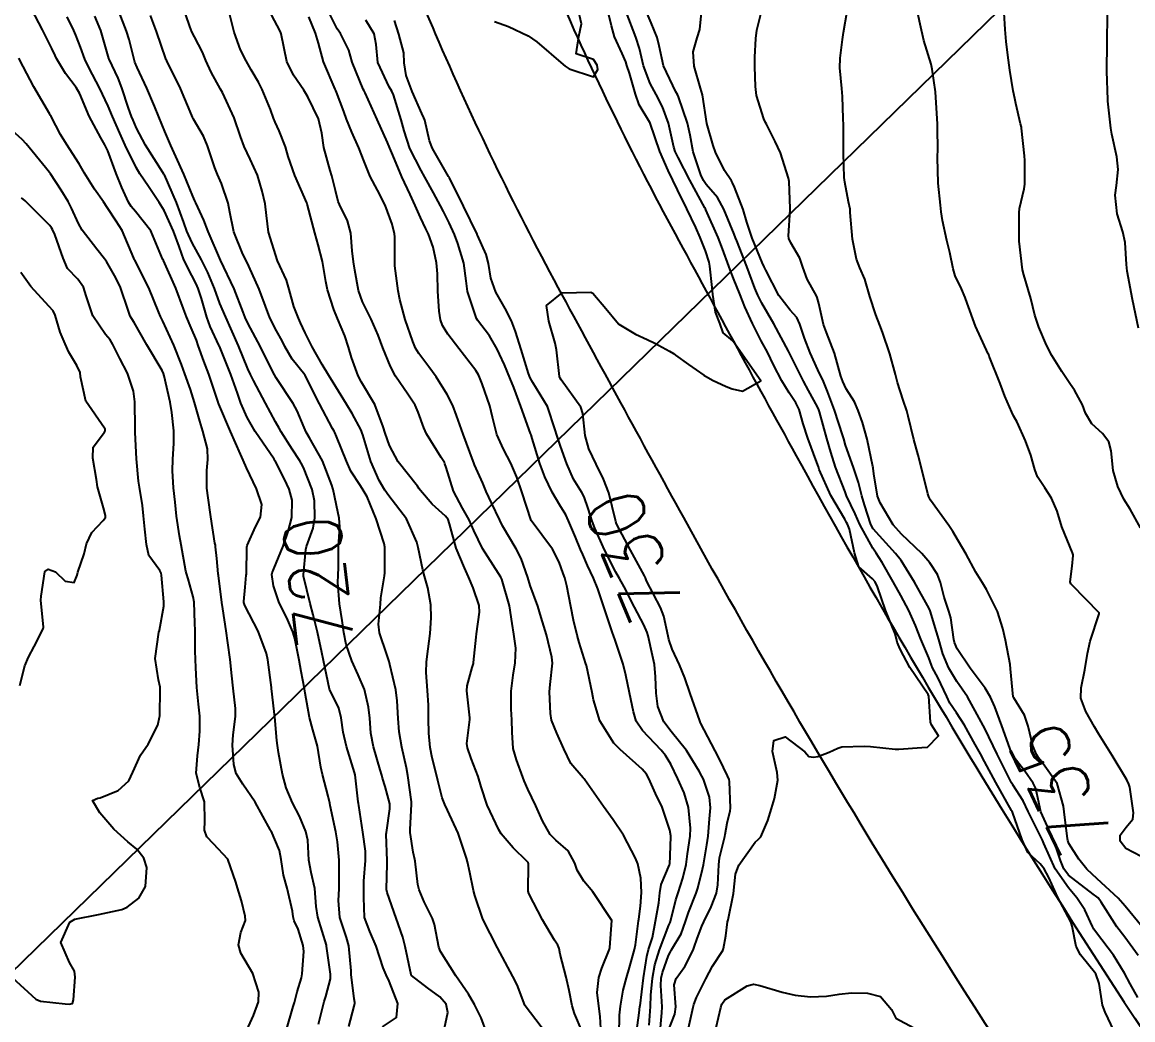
# Model space of a CAD drawing. Header units: metres. Extents: x 298520 to 308411, y 7433745 to 7450750.
# Drawn here: x 301893 to 301970.9, y 7442047 to 7442117 of the extents above; entities that cross this region are included whole.
import ezdxf
from ezdxf.enums import TextEntityAlignment as Align

# ---------------------------------------------------------------- set-up
doc = ezdxf.new("R2010")
doc.units = ezdxf.units.M
doc.header["$LTSCALE"] = 10
doc.linetypes.add('CONTINUO', pattern=[0])
for name, color, linetype in [('Cotas', 45, 'Continuous'), ('Curvas de Nivel 1m', 11, 'Continuous'), ('Curvas de Nivel 5m', 15, 'Continuous'), ('TEXTO', 45, 'Continuous'), ('Vias Primárias', 230, 'Continuous')]:
    doc.layers.add(name, color=color, linetype=linetype)
doc.styles.add('Style-STANDARD', font='STANDARD.shx')

msp = doc.modelspace()

# ---------------------------------------------------------------- linework, layer by layer
at = {"layer": 'Curvas de Nivel 1m', "flags": 128}
for points, elevation in [([(301913.764, 7442046.699), (301914.149, 7442048.201), (301914.178, 7442048.297), (301914.277, 7442048.631), (301914.605, 7442049.881), (301914.609, 7442050.197), (301914.343, 7442052.179), (301914.338, 7442052.2), (301914.323, 7442052.249), (301913.722, 7442054.206), (301913.615, 7442054.947), (301913.505, 7442056.209), (301913.247, 7442057.348), (301913.087, 7442058.213), (301913.012, 7442059.609), (301912.889, 7442060.215), (301912.429, 7442061.287), (301911.947, 7442062.227), (301911.503, 7442063.284), (301911.245, 7442064.238), (301910.968, 7442065.76), (301910.897, 7442066.244), (301910.856, 7442066.604), (301910.697, 7442068.247), (301910.679, 7442068.412), (301910.529, 7442069.839), (301910.48, 7442070.251), (301910.473, 7442070.311), (301910.216, 7442072.253), (301910.112, 7442072.71), (301909.539, 7442074.26), (301908.601, 7442076.079), (301908.531, 7442076.271), (301908.522, 7442076.353), (301908.619, 7442077.352), (301908.707, 7442078.194), (301908.709, 7442078.269), (301908.751, 7442080.17), (301908.767, 7442080.269), (301909.35, 7442081.585), (301909.71, 7442082.26), (301909.804, 7442083.147), (301909.42, 7442084.263), (301908.717, 7442085.727), (301908.485, 7442086.272), (301908.31, 7442086.693), (301907.605, 7442088.281), (301906.772, 7442090.203), (301906.748, 7442090.266), (301906.738, 7442090.291), (301906.726, 7442090.338), (301906.076, 7442092.301), (301905.722, 7442093.216), (301905.338, 7442094.312), (301905.202, 7442094.689), (301904.835, 7442095.552), (301904.5, 7442096.323), (301904.292, 7442096.884), (301903.762, 7442098.331), (301902.892, 7442100.264), (301902.857, 7442100.34), (301902.837, 7442100.397), (301902.015, 7442102.349), (301900.936, 7442103.718), (301900.63, 7442104.054), (301900.438, 7442104.368), (301899.98, 7442105.401), (301899.58, 7442106.381), (301898.986, 7442107.959), (301898.794, 7442108.392), (301898.509, 7442108.883), (301897.675, 7442110.403), (301897.036, 7442111.955), (301896.782, 7442112.414), (301896.027, 7442113.4), (301895.398, 7442114.435), (301895.293, 7442114.665), (301895.07, 7442115.147), (301894.415, 7442116.447), (301893.636, 7442117.923)], 718), ([(301922.531, 7442046.097), (301922.841, 7442047.52), (301922.716, 7442048.096), (301922.278, 7442048.619), (301921.409, 7442049.238), (301920.293, 7442050.108), (301920.276, 7442050.13), (301920.267, 7442050.156), (301919.86, 7442052.135), (301919.676, 7442052.79), (301919.225, 7442054.141), (301918.593, 7442055.924), (301918.551, 7442056.148), (301918.585, 7442057.954), (301918.585, 7442058.148), (301918.524, 7442060.037), (301918.531, 7442060.149), (301918.783, 7442061.802), (301918.77, 7442062.147), (301918.455, 7442063.374), (301918.262, 7442063.954), (301918.201, 7442064.154), (301918.086, 7442064.538), (301917.619, 7442066.163), (301917.445, 7442067.108), (301917.361, 7442068.167), (301917.289, 7442068.937), (301916.993, 7442070.165), (301916.549, 7442071.21), (301916.115, 7442072.177), (301915.715, 7442073.324), (301915.543, 7442074.186), (301915.42, 7442075.016), (301915.238, 7442076.19), (301915.128, 7442077.69), (301915.148, 7442078.192), (301915.174, 7442078.728), (301915.162, 7442080.192), (301915.275, 7442081.59), (301915.231, 7442082.192), (301915.135, 7442082.641), (301914.809, 7442084.198), (301914.785, 7442084.28), (301914.706, 7442084.509), (301914.045, 7442086.207), (301913.142, 7442087.821), (301912.908, 7442088.218), (301912.756, 7442088.557), (301912.272, 7442089.731), (301911.999, 7442090.232), (301910.8, 7442092.037), (301910.673, 7442092.251), (301910.545, 7442092.513), (301909.673, 7442094.261), (301908.839, 7442095.837), (301908.629, 7442096.272), (301908.48, 7442096.642), (301907.853, 7442098.28), (301906.893, 7442100.29), (301906.03, 7442102.303), (301905.734, 7442103.111), (301905.17, 7442104.317), (301905.09, 7442104.463), (301904.948, 7442104.788), (301904.322, 7442106.326), (301903.755, 7442107.558), (301903.404, 7442108.336), (301903.003, 7442109.319), (301902.58, 7442110.344), (301902.262, 7442111.11), (301901.718, 7442112.353), (301901.057, 7442113.809), (301900.895, 7442114.196), (301900.839, 7442114.363), (301900.482, 7442115.774), (301900.304, 7442116.372), (301899.797, 7442117.685)], 721), ([(301929.756, 7442046.015), (301928.272, 7442047.988), (301928.251, 7442048.008), (301928.239, 7442048.031), (301927.699, 7442049.45), (301927.41, 7442050.043), (301926.323, 7442052.06), (301925.299, 7442054.07), (301924.726, 7442055.718), (301924.641, 7442056.077), (301924.385, 7442057.326), (301924.212, 7442058.082), (301924.141, 7442058.337), (301923.557, 7442060.089), (301922.828, 7442061.705), (301922.623, 7442062.098), (301922.448, 7442062.569), (301922.146, 7442063.791), (301922.073, 7442064.106), (301921.747, 7442065.382), (301921.602, 7442066.113), (301921.508, 7442067.104), (301921.49, 7442068.115), (301921.479, 7442069.072), (301921.408, 7442070.117), (301921.312, 7442071.358), (301921.347, 7442072.118), (301921.473, 7442073.018), (301921.6, 7442074.115), (301921.684, 7442075.204), (301921.66, 7442076.114), (301921.432, 7442077.307), (301921.204, 7442078.121), (301921.087, 7442078.573), (301920.752, 7442080.129), (301920.659, 7442080.515), (301919.95, 7442082.137), (301918.699, 7442083.771), (301918.42, 7442084.153), (301918.027, 7442084.839), (301917.442, 7442086.163), (301916.885, 7442088.035), (301916.843, 7442088.169), (301916.755, 7442088.379), (301916.125, 7442089.538), (301915.723, 7442090.186), (301914.796, 7442091.711), (301914.504, 7442092.203), (301914.033, 7442092.986), (301913.337, 7442094.215), (301912.833, 7442095.192), (301912.511, 7442095.896), (301912.362, 7442096.227), (301912.036, 7442097.052), (301911.724, 7442098.237), (301911.535, 7442098.896), (301910.893, 7442100.25), (301910.271, 7442102.257), (301910.114, 7442103.431), (301910.018, 7442104.254), (301909.823, 7442105.128), (301909.483, 7442106.262), (301908.979, 7442107.375), (301908.546, 7442108.274), (301908.296, 7442108.981), (301907.845, 7442110.282), (301907.039, 7442112.051), (301906.907, 7442112.292), (301906.237, 7442113.484), (301905.871, 7442114.308), (301905.634, 7442114.877), (301905.079, 7442115.955), (301904.892, 7442116.322), (301904.735, 7442116.677), (301904.176, 7442118.329)], 723), ([(301932.255, 7442046.173), (301931.723, 7442047.444), (301931.557, 7442047.991), (301931.353, 7442049.063), (301931.148, 7442049.997), (301930.717, 7442051.604), (301930.641, 7442052.005), (301930.559, 7442052.24), (301930.329, 7442052.588), (301929.483, 7442054.019), (301928.526, 7442055.873), (301928.488, 7442056.029), (301928.505, 7442057.916), (301928.478, 7442058.029), (301928.394, 7442058.133), (301927.415, 7442059.057), (301926.579, 7442060.058), (301926.417, 7442060.325), (301925.606, 7442062.068), (301925.182, 7442063.347), (301924.958, 7442064.075), (301924.475, 7442065.325), (301924.21, 7442066.083), (301924.18, 7442066.391), (301924.394, 7442068.081), (301924.396, 7442068.199), (301924.175, 7442070.084), (301924.198, 7442070.424), (301924.558, 7442071.726), (301924.636, 7442072.006), (301924.648, 7442072.079), (301924.819, 7442073.839), (301924.844, 7442074.077), (301925.066, 7442075.608), (301925.044, 7442076.076), (301924.621, 7442077.303), (301924.301, 7442078.083), (301924.015, 7442078.711), (301923.431, 7442080.092), (301922.968, 7442081.807), (301922.863, 7442082.098), (301922.685, 7442082.338), (301921.75, 7442083.17), (301920.915, 7442084.127), (301920.833, 7442084.256), (301920.706, 7442084.434), (301919.354, 7442086.144), (301918.74, 7442087.288), (301918.446, 7442088.153), (301918.311, 7442088.601), (301917.715, 7442090.161), (301916.796, 7442091.734), (301916.557, 7442092.174), (301916.093, 7442093.458), (301915.881, 7442094.184), (301915.619, 7442094.976), (301915.105, 7442096.196), (301914.852, 7442096.824), (301914.41, 7442098.205), (301914.287, 7442098.798), (301914.044, 7442100.208), (301913.753, 7442101.369), (301913.519, 7442102.214), (301913.004, 7442104.157), (301912.984, 7442104.22), (301912.944, 7442104.308), (301912.099, 7442106.229), (301911.645, 7442107.571), (301911.444, 7442108.235), (301911.004, 7442109.376), (301910.737, 7442109.971), (301910.621, 7442110.246), (301910.399, 7442110.873), (301909.822, 7442112.258), (301909.558, 7442112.773), (301909.057, 7442113.646), (301908.69, 7442114.274), (301908.289, 7442115.059), (301907.857, 7442116.282), (301907.427, 7442117.968)], 724), ([(301936.073, 7442046.123), (301936.268, 7442047.481), (301936.315, 7442047.939), (301936.323, 7442047.989), (301936.568, 7442049.936), (301936.798, 7442051.45), (301936.926, 7442051.931), (301937.187, 7442052.783), (301937.415, 7442053.924), (301937.642, 7442055.207), (301937.72, 7442055.92), (301937.803, 7442056.487), (301938.392, 7442057.875), (301938.402, 7442057.901), (301938.475, 7442059.846), (301938.476, 7442059.909), (301938.419, 7442060.301), (301937.879, 7442061.918), (301937.411, 7442062.884), (301936.943, 7442063.933), (301936.777, 7442064.246), (301936.469, 7442064.596), (301934.928, 7442065.956), (301934.49, 7442066.407), (301933.495, 7442067.97), (301933.051, 7442069.452), (301932.971, 7442069.976), (301932.561, 7442071.849), (301932.524, 7442071.981), (301932.058, 7442073.468), (301931.903, 7442073.99), (301931.646, 7442075.047), (301931.459, 7442075.997), (301931.182, 7442077.444), (301931.037, 7442078.004), (301930.936, 7442078.305), (301930.644, 7442079.12), (301930.176, 7442080.015), (301928.683, 7442082.03), (301928.033, 7442084.037), (301927.693, 7442085.061), (301927.267, 7442086.045), (301926.738, 7442087.046), (301926.283, 7442088.057), (301925.982, 7442089.279), (301925.793, 7442090.065), (301925.251, 7442091.619), (301925.066, 7442092.076), (301924.985, 7442092.258), (301924.808, 7442092.561), (301923.614, 7442094.092), (301922.833, 7442095.108), (301922.457, 7442095.723), (301922.33, 7442096.108), (301922.239, 7442096.722), (301922.147, 7442098.111), (301922.117, 7442099.343), (301922.054, 7442100.113), (301921.823, 7442101.203), (301921.48, 7442102.122), (301921.301, 7442102.499), (301920.935, 7442103.295), (301920.552, 7442104.134), (301920.19, 7442104.898), (301919.614, 7442106.143), (301918.985, 7442107.65), (301918.775, 7442108.152), (301918.603, 7442108.548), (301917.886, 7442110.161), (301917.032, 7442112.046), (301916.991, 7442112.129), (301916.974, 7442112.171), (301916.91, 7442112.296), (301916.137, 7442114.184), (301915.909, 7442115.025), (301915.308, 7442116.197), (301915.088, 7442116.527), (301914.245, 7442118.209)], 727), ([(301926.113, 7442117.05), (301927.092, 7442116.681), (301928.467, 7442116.036), (301929.079, 7442115.622), (301930.926, 7442114.011), (301931.061, 7442113.905), (301931.349, 7442113.715), (301933.05, 7442113.151), (301933.373, 7442113.662), (301933.307, 7442113.978), (301933.067, 7442114.369), (301931.854, 7442114.782), (301932.033, 7442115.996), (301932.22, 7442116.869), (301931.955, 7442117.997)], 729), ([(301939.729, 7442046.425), (301940.046, 7442047.892), (301940.087, 7442048.08), (301940.28, 7442048.558), (301940.728, 7442049.446), (301940.935, 7442049.884), (301941.409, 7442050.776), (301942.129, 7442051.872), (301942.187, 7442052.009), (301942.333, 7442052.884), (301942.463, 7442053.868), (301942.497, 7442054.02), (301942.869, 7442055.862), (301943.031, 7442057.213), (301943.25, 7442057.857), (301944.409, 7442059.467), (301944.601, 7442059.648), (301944.803, 7442059.836), (301945.284, 7442060.977), (301945.544, 7442061.829), (301945.751, 7442062.525), (301945.989, 7442063.825), (301945.942, 7442064.352), (301945.603, 7442065.829), (301945.716, 7442066.606), (301946.498, 7442066.847), (301947.875, 7442065.799), (301948.16, 7442065.475), (301948.479, 7442065.431), (301948.802, 7442065.464), (301949.592, 7442065.779), (301950.192, 7442066.068), (301950.489, 7442066.148), (301952.047, 7442066.197), (301952.489, 7442066.174), (301954.224, 7442065.987), (301954.487, 7442065.983), (301956.096, 7442066.097), (301956.49, 7442066.139), (301957.26, 7442066.93), (301956.759, 7442067.696), (301956.697, 7442067.88), (301956.577, 7442069.699), (301956.535, 7442069.822), (301955.245, 7442071.713), (301954.576, 7442073.014), (301954.351, 7442073.494), (301954.323, 7442073.723), (301954.23, 7442074.08), (301953.529, 7442075.731), (301952.978, 7442077.386), (301952.817, 7442077.738), (301952.635, 7442077.946), (301951.663, 7442078.775), (301951.376, 7442079.759), (301951.016, 7442081.427), (301950.871, 7442081.767), (301950.81, 7442081.894), (301950.686, 7442082.126), (301949.712, 7442083.78), (301948.893, 7442085.616), (301948.837, 7442085.789), (301948.728, 7442086.099), (301948.1, 7442087.8), (301947.768, 7442088.81), (301947.482, 7442089.809), (301947.256, 7442090.292), (301946.785, 7442090.996), (301946.26, 7442091.825), (301945.685, 7442092.956), (301945.259, 7442093.836), (301944.831, 7442094.641), (301944.212, 7442095.846), (301943.68, 7442097.032), (301943.342, 7442097.855), (301942.884, 7442099.016), (301942.652, 7442099.625), (301942.562, 7442099.865), (301942.116, 7442101.082), (301941.807, 7442101.877), (301940.942, 7442103.815), (301940.905, 7442103.89), (301940.861, 7442103.973), (301939.812, 7442105.902), (301938.987, 7442107.501), (301938.794, 7442107.912), (301938.697, 7442108.212), (301938.313, 7442109.917), (301937.889, 7442111.057), (301937.449, 7442111.926), (301937.044, 7442112.687), (301936.559, 7442113.938), (301936.275, 7442115.142), (301936.031, 7442115.946), (301935.347, 7442117.718)], 731), ([(301969.549, 7442046.245), (301968.946, 7442047.55), (301968.762, 7442048.037), (301968.532, 7442049.556), (301968.303, 7442050.223), (301967.213, 7442051.567), (301966.907, 7442052.15), (301966.634, 7442053.576), (301966.572, 7442053.803), (301966.349, 7442054.231), (301965.619, 7442055.587), (301964.994, 7442056.984), (301964.663, 7442057.597), (301964.396, 7442057.938), (301963.525, 7442058.734), (301963.13, 7442059.619), (301962.442, 7442061.581), (301962.422, 7442061.63), (301962.39, 7442061.684), (301961.277, 7442063.642), (301960.478, 7442065.133), (301960.202, 7442065.653), (301959.836, 7442066.313), (301959.088, 7442067.664), (301958.522, 7442068.529), (301958.062, 7442069.211), (301957.853, 7442069.68), (301957.223, 7442071.02), (301956.847, 7442071.696), (301956.758, 7442071.891), (301956.57, 7442072.39), (301956.011, 7442073.706), (301955.636, 7442074.666), (301955.187, 7442075.714), (301954.619, 7442076.768), (301954.069, 7442077.726), (301953.299, 7442079.081), (301952.888, 7442079.738), (301952.658, 7442080.094), (301951.751, 7442081.754), (301951.419, 7442082.488), (301950.814, 7442083.768), (301950.779, 7442083.844), (301950.706, 7442084.04), (301950.03, 7442085.777), (301949.7, 7442086.819), (301949.433, 7442087.783), (301948.916, 7442089.644), (301948.87, 7442089.789), (301948.775, 7442090.006), (301948.15, 7442091.163), (301947.787, 7442091.805), (301946.822, 7442093.73), (301946.774, 7442093.82), (301946.729, 7442093.916), (301945.711, 7442095.831), (301944.864, 7442097.268), (301944.577, 7442097.843), (301944.385, 7442098.338), (301943.808, 7442099.851), (301943.108, 7442101.661), (301943.027, 7442101.859), (301942.917, 7442102.126), (301942.195, 7442103.871), (301941.762, 7442104.689), (301940.96, 7442105.612), (301940.765, 7442105.892), (301940.586, 7442106.277), (301940.055, 7442107.899), (301939.83, 7442109.076), (301939.663, 7442109.903), (301939.031, 7442111.743), (301938.951, 7442111.911), (301938.833, 7442112.115), (301937.976, 7442113.921), (301937.666, 7442115.335), (301937.535, 7442115.925), (301937.098, 7442116.951), (301936.691, 7442117.936)], 732), ([(301971.23, 7442048.574), (301970.697, 7442049.526), (301970.304, 7442050.268), (301969.529, 7442051.538), (301968.338, 7442053.098), (301968.151, 7442053.363), (301968.055, 7442053.554), (301967.514, 7442054.723), (301966.969, 7442055.571), (301966.373, 7442056.265), (301965.446, 7442057.589), (301964.643, 7442059.365), (301964.555, 7442059.599), (301964.417, 7442059.891), (301963.552, 7442061.613), (301963.193, 7442062.362), (301962.462, 7442063.499), (301962.376, 7442063.631), (301962.282, 7442063.815), (301961.374, 7442065.641), (301960.51, 7442067.429), (301960.397, 7442067.651), (301960.259, 7442067.91), (301959.286, 7442069.662), (301958.549, 7442070.733), (301957.981, 7442071.679), (301957.571, 7442072.683), (301957.271, 7442073.69), (301957.126, 7442074.23), (301956.675, 7442075.699), (301956.605, 7442075.869), (301955.569, 7442077.711), (301954.648, 7442079.214), (301954.252, 7442079.724), (301952.679, 7442081.451), (301952.517, 7442081.742), (301952.072, 7442083.125), (301951.89, 7442083.752), (301951.65, 7442084.694), (301951.296, 7442085.761), (301950.746, 7442087.312), (301950.61, 7442087.771), (301950.555, 7442087.972), (301949.971, 7442089.778), (301949.481, 7442091.088), (301949.191, 7442091.786), (301948.805, 7442092.613), (301948.247, 7442093.799), (301947.849, 7442094.821), (301947.53, 7442095.81), (301947.313, 7442096.277), (301946.857, 7442096.789), (301946.065, 7442097.828), (301945.145, 7442099.583), (301945.023, 7442099.839), (301944.896, 7442100.133), (301944.199, 7442101.847), (301943.812, 7442102.969), (301943.551, 7442103.854), (301942.959, 7442105.419), (301942.819, 7442105.719), (301942.73, 7442105.864), (301942.251, 7442106.593), (301941.615, 7442107.881), (301941.447, 7442108.333), (301941.013, 7442109.89), (301940.701, 7442111.893), (301940.573, 7442112.361), (301940.116, 7442113.899), (301940.059, 7442114.914), (301940.328, 7442115.898), (301940.512, 7442116.475), (301940.651, 7442117.895)], 733), ([(301971.252, 7442051.521), (301970.336, 7442052.805), (301969.775, 7442053.536), (301968.659, 7442055.248), (301968.45, 7442055.549), (301968.364, 7442055.633), (301968.108, 7442055.813), (301966.387, 7442057.16), (301966.055, 7442057.583), (301965.808, 7442058.177), (301965.342, 7442059.591), (301964.443, 7442061.6), (301964.081, 7442063.227), (301963.908, 7442063.608), (301963.308, 7442064.454), (301962.482, 7442065.531), (301962.421, 7442065.631), (301962.375, 7442065.74), (301961.699, 7442067.638), (301961.202, 7442068.968), (301960.917, 7442069.646), (301960.542, 7442070.265), (301959.473, 7442071.661), (301958.576, 7442073.028), (301958.387, 7442073.479), (301958.339, 7442073.674), (301958.114, 7442075.193), (301957.989, 7442075.679), (301957.659, 7442076.643), (301957.399, 7442077.689), (301957.199, 7442078.252), (301956.647, 7442079.067), (301956.081, 7442079.706), (301954.666, 7442081.073), (301954.087, 7442081.726), (301953.168, 7442083.263), (301952.985, 7442083.737), (301952.719, 7442085.305), (301952.676, 7442085.695), (301952.667, 7442085.741), (301952.642, 7442085.824), (301952.244, 7442087.748), (301951.93, 7442088.918), (301951.635, 7442089.757), (301951.372, 7442090.355), (301950.788, 7442091.279), (301950.541, 7442091.773), (301950.41, 7442092.163), (301949.957, 7442093.779), (301949.403, 7442095.219), (301949.196, 7442095.786), (301948.865, 7442097.246), (301948.75, 7442097.671), (301948.701, 7442097.793), (301948.042, 7442098.96), (301947.731, 7442099.807), (301947.523, 7442100.435), (301946.91, 7442101.516), (301946.761, 7442101.822), (301946.726, 7442102.011), (301946.846, 7442103.821), (301946.847, 7442103.918), (301946.777, 7442105.822), (301946.746, 7442106.043), (301946.176, 7442107.822), (301945.8, 7442108.627), (301945.183, 7442109.837), (301945.13, 7442109.954), (301945.017, 7442110.21), (301944.484, 7442111.845), (301944.416, 7442112.472), (301944.371, 7442113.847), (301944.384, 7442114.532), (301944.448, 7442115.846), (301944.505, 7442116.433), (301944.859, 7442117.843)], 734), ([(301971.47, 7442058.451), (301970.408, 7442059.016), (301969.991, 7442059.534), (301969.997, 7442059.956), (301970.428, 7442060.515), (301970.881, 7442061.081), (301970.94, 7442061.525), (301970.674, 7442063.315), (301970.608, 7442063.529), (301970.466, 7442063.832), (301969.446, 7442065.54), (301968.505, 7442067.051), (301968.196, 7442067.555), (301967.594, 7442068.634), (301967.252, 7442069.569), (301967.266, 7442070.294), (301967.528, 7442071.565), (301967.706, 7442072.694), (301967.891, 7442073.56), (301968.532, 7442075.481), (301968.52, 7442075.551), (301966.632, 7442077.497), (301966.551, 7442077.581), (301966.49, 7442077.726), (301966.645, 7442078.827), (301966.714, 7442079.579), (301966.704, 7442079.629), (301966.655, 7442079.756), (301965.915, 7442081.588), (301965.586, 7442082.695), (301965.194, 7442083.595), (301964.71, 7442084.322), (301964.195, 7442085.085), (301964.009, 7442085.607), (301963.739, 7442086.609), (301963.368, 7442087.614), (301962.766, 7442088.924), (301962.53, 7442089.383), (301962.413, 7442089.625), (301961.916, 7442090.765), (301961.584, 7442091.638), (301960.821, 7442093.555), (301960.782, 7442093.65), (301960.74, 7442093.735), (301959.852, 7442095.66), (301959.265, 7442097.268), (301959.138, 7442097.667), (301958.879, 7442098.276), (301958.418, 7442099.207), (301958.286, 7442099.679), (301958.054, 7442100.833), (301957.836, 7442101.686), (301957.543, 7442103.082), (301957.455, 7442103.692), (301957.398, 7442104.144), (301957.234, 7442105.696), (301957.193, 7442107.494), (301957.195, 7442107.697), (301957.205, 7442107.906), (301957.185, 7442109.697), (301957.179, 7442109.861), (301957.08, 7442111.699), (301957.039, 7442112.1), (301956.818, 7442113.702), (301956.734, 7442114.035), (301956.227, 7442115.709), (301955.967, 7442116.845), (301955.774, 7442117.713)], 736), ([(301971.434, 7442081.522), (301970.692, 7442082.827), (301970.266, 7442083.534), (301969.841, 7442084.409), (301969.498, 7442085.542), (301969.366, 7442086.922), (301969.199, 7442087.546), (301968.759, 7442088.139), (301968.008, 7442088.804), (301967.561, 7442089.568), (301967.35, 7442090.143), (301966.789, 7442091.172), (301966.525, 7442091.583), (301965.903, 7442092.493), (301965.204, 7442093.596), (301964.83, 7442094.321), (301964.289, 7442095.606), (301964.024, 7442096.439), (301963.724, 7442097.611), (301963.24, 7442099.266), (301963.161, 7442099.617), (301962.913, 7442101.62), (301962.906, 7442103.621), (301962.946, 7442103.931), (301963.267, 7442105.309), (301963.304, 7442105.617), (301963.309, 7442107.296), (301963.291, 7442107.617), (301963.08, 7442109.552), (301963.072, 7442109.619), (301963.015, 7442109.85), (301962.682, 7442111.278), (301962.604, 7442111.626), (301962.493, 7442112.176), (301962.265, 7442113.632), (301962.125, 7442114.686), (301962.002, 7442115.636), (301961.933, 7442116.479), (301961.858, 7442117.639)], 737), ([(301915.908, 7442046.532), (301916.271, 7442047.969), (301916.319, 7442048.179), (301916.319, 7442048.225), (301916.276, 7442048.467), (301916.073, 7442050.182), (301916.05, 7442050.429), (301915.905, 7442052.184), (301915.738, 7442052.777), (301915.269, 7442054.191), (301915.179, 7442055.374), (301915.214, 7442056.192), (301915.22, 7442057.356), (301915.218, 7442058.192), (301915.106, 7442059.493), (301914.98, 7442060.194), (301914.597, 7442062.042), (301914.567, 7442062.199), (301914.448, 7442062.703), (301914.041, 7442064.204), (301913.941, 7442064.735), (301913.69, 7442066.208), (301913.38, 7442067.335), (301913.141, 7442068.214), (301912.833, 7442069.914), (301912.779, 7442070.218), (301912.551, 7442071.435), (301912.411, 7442072.222), (301912.103, 7442073.752), (301911.979, 7442074.229), (301911.555, 7442075.198), (301911.006, 7442076.244), (301910.621, 7442077.456), (301910.5, 7442078.251), (301910.514, 7442078.371), (301910.637, 7442078.637), (301911.288, 7442080.24), (301911.654, 7442081.25), (301911.907, 7442082.232), (301911.927, 7442083.463), (301911.724, 7442084.235), (301911.394, 7442084.924), (301910.723, 7442086.213), (301910.701, 7442086.25), (301910.65, 7442086.325), (301909.32, 7442088.264), (301908.763, 7442089.248), (301908.331, 7442090.274), (301908.096, 7442090.964), (301907.623, 7442092.282), (301906.823, 7442094.258), (301906.813, 7442094.281), (301906.179, 7442095.642), (301905.936, 7442096.304), (301905.564, 7442097.607), (301905.338, 7442098.313), (301905.2, 7442098.639), (301904.882, 7442099.217), (301904.319, 7442100.326), (301903.986, 7442101.25), (301903.594, 7442102.333), (301902.937, 7442103.769), (301902.605, 7442104.343), (301901.842, 7442105.463), (301901.242, 7442106.357), (301900.97, 7442106.804), (301900.199, 7442108.372), (301899.83, 7442109.207), (301899.331, 7442110.385), (301899.024, 7442111.107), (301898.415, 7442112.396), (301897.692, 7442113.768), (301897.389, 7442114.407), (301897.071, 7442115.25), (301896.755, 7442116.09), (301896.613, 7442116.417), (301896.145, 7442117.377)], 719), ([(301925.568, 7442046.067), (301925.183, 7442047.152), (301924.722, 7442048.076), (301924.28, 7442048.802), (301923.411, 7442050.089), (301922.318, 7442051.797), (301922.205, 7442052.102), (301921.917, 7442053.685), (301921.777, 7442054.108), (301921.189, 7442055.289), (301920.832, 7442056.123), (301920.749, 7442056.497), (301920.548, 7442058.128), (301920.521, 7442058.255), (301920.399, 7442058.76), (301920.197, 7442060.132), (301920.192, 7442060.357), (301920.295, 7442062.131), (301920.291, 7442062.285), (301920.039, 7442064.134), (301919.934, 7442064.672), (301919.608, 7442066.139), (301919.44, 7442067.199), (301919.361, 7442068.142), (301919.298, 7442069.369), (301919.197, 7442070.143), (301918.776, 7442071.931), (301918.724, 7442072.148), (301918.568, 7442072.638), (301918.053, 7442074.155), (301917.987, 7442074.758), (301918.108, 7442076.155), (301918.148, 7442076.616), (301918.39, 7442078.152), (301918.416, 7442078.371), (301918.427, 7442080.152), (301918.381, 7442080.428), (301917.821, 7442082.159), (301917.179, 7442083.684), (301916.896, 7442084.168), (301916.706, 7442084.454), (301916.039, 7442085.503), (301915.727, 7442086.185), (301915.026, 7442087.918), (301914.921, 7442088.197), (301914.863, 7442088.307), (301914.756, 7442088.491), (301913.831, 7442090.209), (301912.865, 7442092.156), (301912.833, 7442092.22), (301912.803, 7442092.26), (301911.93, 7442093.349), (301911.416, 7442094.241), (301911.222, 7442094.639), (301910.834, 7442095.331), (301910.362, 7442096.255), (301910.046, 7442097.068), (301909.602, 7442098.263), (301908.889, 7442099.865), (301908.69, 7442100.272), (301908.466, 7442100.708), (301907.826, 7442102.281), (301907.551, 7442103.67), (301907.444, 7442104.285), (301906.957, 7442105.679), (301906.769, 7442106.101), (301906.682, 7442106.294), (301906.503, 7442106.764), (301905.985, 7442108.305), (301905.694, 7442109.004), (301905.012, 7442110.188), (301904.942, 7442110.321), (301904.883, 7442110.453), (301904.099, 7442112.329), (301903.129, 7442114.272), (301903.096, 7442114.34), (301903.064, 7442114.418), (301902.406, 7442116.347), (301901.995, 7442117.455)], 722), ([(301934.867, 7442045.954), (301934.885, 7442047.336), (301934.944, 7442047.953), (301935.149, 7442049.086), (301935.373, 7442049.949), (301935.588, 7442050.663), (301935.944, 7442051.944), (301936.007, 7442052.262), (301936.213, 7442053.941), (301936.229, 7442054.056), (301936.353, 7442054.964), (301936.416, 7442055.939), (301936.378, 7442056.951), (301936.167, 7442057.942), (301936.005, 7442058.336), (301935.156, 7442059.953), (301934.429, 7442061.04), (301933.768, 7442061.967), (301932.462, 7442063.842), (301932.401, 7442063.919), (301932.333, 7442063.982), (301931.462, 7442064.985), (301930.983, 7442066.002), (301930.499, 7442067.103), (301930.123, 7442068.014), (301930.032, 7442068.501), (301929.983, 7442070.016), (301930.019, 7442070.537), (301930.174, 7442072.014), (301930.144, 7442072.438), (301929.752, 7442074.018), (301929.4, 7442075.217), (301929.153, 7442076.024), (301928.625, 7442077.481), (301928.442, 7442078.033), (301927.983, 7442079.377), (301927.644, 7442080.045), (301926.677, 7442081.663), (301926.481, 7442082.053), (301925.91, 7442083.277), (301925.541, 7442084.067), (301925.291, 7442084.653), (301924.721, 7442085.933), (301924.66, 7442086.081), (301924.618, 7442086.188), (301923.919, 7442088.088), (301923.455, 7442089.404), (301923.187, 7442090.096), (301922.784, 7442090.87), (301922.013, 7442092.112), (301921.512, 7442092.821), (301920.819, 7442093.742), (301920.582, 7442094.132), (301920.383, 7442094.579), (301919.838, 7442096.14), (301919.468, 7442097.54), (301919.366, 7442098.145), (301919.136, 7442099.902), (301919.116, 7442100.148), (301919.13, 7442101.937), (301919.107, 7442102.148), (301918.93, 7442102.832), (301918.438, 7442104.155), (301917.898, 7442105.216), (301917.404, 7442106.166), (301916.979, 7442107.225), (301916.599, 7442108.176), (301916.101, 7442109.281), (301915.74, 7442110.189), (301915.54, 7442110.714), (301915.032, 7442112.088), (301914.986, 7442112.2), (301914.948, 7442112.287), (301914.126, 7442114.209), (301913.764, 7442115.526), (301913.561, 7442116.215), (301913.1, 7442117.365)], 726), ([(301936.96, 7442046.63), (301937.068, 7442047.928), (301937.088, 7442048.735), (301937.191, 7442049.927), (301937.362, 7442050.869), (301937.678, 7442051.92), (301938.34, 7442053.632), (301938.428, 7442053.823), (301938.458, 7442053.909), (301938.842, 7442055.421), (301938.998, 7442055.904), (301939.335, 7442056.944), (301939.549, 7442057.898), (301939.661, 7442058.636), (301939.83, 7442059.896), (301939.861, 7442060.456), (301939.727, 7442061.897), (301939.417, 7442062.937), (301938.986, 7442063.905), (301938.473, 7442064.939), (301938.111, 7442065.547), (301937.813, 7442065.92), (301936.503, 7442067.293), (301936.05, 7442067.945), (301935.863, 7442068.603), (301935.591, 7442069.949), (301935.316, 7442071.188), (301935.15, 7442071.954), (301934.58, 7442073.643), (301934.456, 7442073.961), (301934.388, 7442074.159), (301933.785, 7442075.968), (301933.365, 7442077.23), (301933.058, 7442077.976), (301932.642, 7442078.883), (301932.301, 7442079.637), (301932.159, 7442079.987), (301931.797, 7442080.861), (301931.311, 7442082.001), (301931.11, 7442082.426), (301930.694, 7442083.101), (301930.151, 7442084.016), (301929.635, 7442085.099), (301929.292, 7442086.024), (301928.749, 7442087.796), (301928.683, 7442088.031), (301928.643, 7442088.142), (301927.972, 7442090.038), (301927.465, 7442091.371), (301927.188, 7442092.046), (301926.812, 7442092.959), (301926.472, 7442093.708), (301926.301, 7442094.058), (301925.762, 7442094.996), (301924.915, 7442096.079), (301924.845, 7442096.201), (301924.23, 7442098.086), (301924.131, 7442098.837), (301923.956, 7442100.089), (301923.551, 7442101.456), (301923.301, 7442102.096), (301922.931, 7442102.913), (301922.535, 7442103.702), (301922.321, 7442104.109), (301921.843, 7442105.008), (301921.232, 7442106.126), (301920.97, 7442106.579), (301920.185, 7442108.138), (301919.769, 7442109.379), (301919.572, 7442110.144), (301919.03, 7442111.9), (301918.922, 7442112.151), (301918.735, 7442112.455), (301917.924, 7442114.161), (301917.808, 7442115.431), (301917.683, 7442116.164), (301917.097, 7442117.142)], 728), ([(301937.717, 7442045.918), (301937.85, 7442047.497), (301937.88, 7442047.916), (301937.79, 7442049.419), (301937.815, 7442049.917), (301937.896, 7442050.319), (301938.317, 7442051.514), (301938.451, 7442051.779), (301938.542, 7442051.908), (301939.207, 7442053.028), (301939.52, 7442053.898), (301939.713, 7442054.533), (301940.269, 7442055.891), (301940.295, 7442055.96), (301940.368, 7442056.227), (301940.715, 7442057.56), (301940.773, 7442057.886), (301941.006, 7442059.285), (301941.095, 7442059.883), (301941.203, 7442061.11), (301941.255, 7442061.878), (301941.194, 7442062.622), (301940.766, 7442063.885), (301940.667, 7442064.089), (301940.469, 7442064.45), (301939.573, 7442065.899), (301938.503, 7442067.233), (301937.997, 7442067.918), (301937.582, 7442068.983), (301937.444, 7442069.926), (301937.416, 7442071.061), (301937.33, 7442071.928), (301937.198, 7442072.559), (301936.903, 7442073.935), (301936.835, 7442074.186), (301936.591, 7442074.714), (301935.933, 7442075.947), (301935.207, 7442077.371), (301934.888, 7442077.957), (301934.637, 7442078.404), (301933.825, 7442079.968), (301933.148, 7442081.503), (301932.974, 7442081.977), (301932.692, 7442082.872), (301932.401, 7442083.686), (301932.237, 7442083.987), (301931.655, 7442084.938), (301931.182, 7442086.003), (301930.741, 7442087.243), (301930.486, 7442088.013), (301930.382, 7442088.389), (301929.824, 7442090.019), (301928.798, 7442091.704), (301928.613, 7442092.032), (301928.505, 7442092.334), (301927.982, 7442094.038), (301927.584, 7442095.294), (301927.301, 7442096.045), (301926.856, 7442096.893), (301926.198, 7442098.06), (301925.858, 7442099.041), (301925.688, 7442100.068), (301925.53, 7442100.702), (301924.922, 7442102.04), (301924.906, 7442102.08), (301924.889, 7442102.115), (301923.947, 7442104.09), (301922.963, 7442106.07), (301922.951, 7442106.089), (301922.898, 7442106.167), (301921.759, 7442108.119), (301921.551, 7442108.674), (301921.226, 7442110.127), (301921.17, 7442110.283), (301921.017, 7442110.583), (301920.35, 7442112.137), (301919.929, 7442113.262), (301919.787, 7442114.143), (301919.765, 7442114.835), (301919.396, 7442116.145), (301919.097, 7442117.106)], 729), ([(301971.28, 7442095.526), (301970.873, 7442097.53), (301970.49, 7442099.534), (301970.438, 7442099.994), (301970.358, 7442101.536), (301970.178, 7442102.284), (301969.779, 7442103.542), (301969.641, 7442104.859), (301969.737, 7442105.542), (301969.86, 7442106.661), (301969.774, 7442107.542), (301969.411, 7442109.144), (301969.336, 7442109.547), (301969.134, 7442111.447), (301969.127, 7442111.549), (301969.063, 7442113.55), (301969.083, 7442115.55), (301969.103, 7442117.55)], 738), ([(301911.499, 7442046.231), (301911.993, 7442047.947), (301912.077, 7442048.223), (301912.28, 7442048.954), (301912.568, 7442049.939), (301912.624, 7442050.217), (301912.744, 7442051.788), (301912.689, 7442052.216), (301912.334, 7442053.36), (301912.07, 7442053.953), (301911.994, 7442054.225), (301911.945, 7442054.63), (301911.582, 7442056.232), (301911.306, 7442057.16), (301911.146, 7442058.239), (301911.038, 7442058.879), (301910.44, 7442060.25), (301910.414, 7442060.301), (301909.324, 7442062.261), (301908.456, 7442063.542), (301908.001, 7442064.275), (301907.828, 7442064.922), (301907.727, 7442066.278), (301907.781, 7442066.996), (301907.956, 7442068.276), (301907.945, 7442068.849), (301907.778, 7442070.278), (301907.693, 7442071.131), (301907.574, 7442072.28), (301907.411, 7442073.445), (301907.284, 7442074.283), (301907.06, 7442075.824), (301906.992, 7442076.286), (301906.753, 7442078.167), (301906.742, 7442078.289), (301906.644, 7442079.356), (301906.548, 7442080.188), (301906.534, 7442080.292), (301906.504, 7442080.443), (301906.22, 7442082.297), (301906.03, 7442083.633), (301905.947, 7442084.301), (301905.947, 7442085.534), (301906.008, 7442086.301), (301905.974, 7442087.062), (301905.668, 7442088.306), (301905.446, 7442088.996), (301905.062, 7442090.316), (301904.787, 7442091.229), (301904.397, 7442092.324), (301904.155, 7442092.981), (301903.621, 7442094.332), (301902.84, 7442096.005), (301902.679, 7442096.342), (301902.568, 7442096.622), (301901.876, 7442098.35), (301900.892, 7442100.284), (301900.867, 7442100.335), (301900.851, 7442100.361), (301900.827, 7442100.428), (301899.999, 7442102.374), (301899.58, 7442103.031), (301898.939, 7442103.991), (301898.683, 7442104.393), (301898.067, 7442105.283), (301897.36, 7442106.406), (301896.973, 7442107.06), (301896.099, 7442108.423), (301895.673, 7442109.103), (301895.012, 7442110.379), (301894.978, 7442110.44), (301894.922, 7442110.533), (301893.808, 7442112.452), (301893.057, 7442113.881), (301892.762, 7442114.463)], 717), ([(301908.739, 7442046.265), (301909.222, 7442047.302), (301909.571, 7442048.257), (301909.592, 7442048.945), (301909.174, 7442050.261), (301908.314, 7442051.674), (301908.152, 7442052.273), (301908.331, 7442053.125), (301908.646, 7442053.961), (301908.636, 7442054.267), (301908.359, 7442055.347), (301908.084, 7442056.273), (301907.981, 7442056.67), (301907.407, 7442058.28), (301906.403, 7442059.347), (301905.941, 7442059.83), (301905.766, 7442060.3), (301905.787, 7442060.935), (301905.773, 7442062.3), (301905.44, 7442063.292), (301905.195, 7442064.309), (301905.276, 7442065.513), (301905.372, 7442066.307), (301905.45, 7442067.253), (301905.455, 7442068.306), (301905.355, 7442069.141), (301905.23, 7442070.31), (301905.168, 7442071.696), (301905.142, 7442072.311), (301905.12, 7442072.863), (301905.113, 7442074.312), (301905.101, 7442074.825), (301905.048, 7442076.313), (301904.989, 7442076.686), (301904.629, 7442077.938), (301904.517, 7442078.321), (301904.475, 7442078.481), (301904.146, 7442080.325), (301904.028, 7442080.961), (301903.804, 7442082.329), (301903.708, 7442083.315), (301903.601, 7442084.331), (301903.528, 7442085.519), (301903.558, 7442086.332), (301903.627, 7442087.444), (301903.62, 7442088.331), (301903.494, 7442089.604), (301903.361, 7442090.334), (301902.953, 7442092.186), (301902.903, 7442092.339), (301902.805, 7442092.546), (301901.731, 7442094.351), (301900.839, 7442095.918), (301900.666, 7442096.188), (301900.557, 7442096.364), (301900.427, 7442096.789), (301899.871, 7442098.375), (301899.545, 7442099.046), (301898.891, 7442100.211), (301898.77, 7442100.391), (301898.224, 7442101.076), (301897.192, 7442102.407), (301896.928, 7442102.871), (301896.456, 7442103.935), (301896.207, 7442104.421), (301895.722, 7442105.2), (301894.962, 7442106.361), (301894.903, 7442106.441), (301894.614, 7442106.798), (301893.275, 7442108.457), (301892.996, 7442108.767), (301891.065, 7442110.479)], 716), ([(301892.825, 7442070.457), (301893.173, 7442071.834), (301893.428, 7442072.451), (301893.822, 7442073.196), (301894.453, 7442074.441), (301894.47, 7442074.556), (301894.298, 7442076.443), (301894.328, 7442076.731), (301894.568, 7442078.441), (301894.59, 7442078.484), (301894.634, 7442078.516), (301894.81, 7442078.612), (301895.333, 7442078.43), (301895.994, 7442077.787), (301896.626, 7442077.675), (301896.833, 7442078.206), (301896.9, 7442078.407), (301897.345, 7442079.704), (301897.501, 7442080.402), (301897.88, 7442081.183), (301898.677, 7442082.024), (301898.821, 7442082.249), (301898.826, 7442082.389), (301898.688, 7442082.919), (301898.28, 7442084.394), (301898.194, 7442084.909), (301897.95, 7442086.398), (301897.96, 7442087.172), (301898.75, 7442088.219), (301898.808, 7442088.333), (301898.814, 7442088.389), (301898.804, 7442088.44), (301898.754, 7442088.513), (301897.443, 7442090.403), (301897.087, 7442092.118), (301897.045, 7442092.408), (301896.808, 7442092.9), (301896.247, 7442093.848), (301895.99, 7442094.422), (301895.652, 7442095.249), (301895.291, 7442096.433), (301895.15, 7442096.738), (301894.852, 7442097.061), (301893.592, 7442098.453), (301892.883, 7442099.423)], 714), ([(301941.663, 7442046.472), (301941.984, 7442047.873), (301942.059, 7442048.089), (301942.278, 7442048.408), (301943.829, 7442049.388), (301944.29, 7442049.509), (301944.725, 7442049.4), (301946.284, 7442048.937), (301947.215, 7442048.739), (301948.281, 7442048.615), (301949.411, 7442048.65), (301950.283, 7442048.804), (301951.152, 7442048.894), (301952.284, 7442048.866), (301953.183, 7442048.638), (301953.96, 7442047.725), (301954.264, 7442047.117), (301955.519, 7442046.442)], 732)]:
    msp.add_lwpolyline(points, dxfattribs=dict(at, elevation=elevation))
at = {"layer": 'Curvas de Nivel 5m', "flags": 128}
for points, elevation in [([(301933.606, 7442045.97), (301933.533, 7442047.238), (301933.422, 7442047.969), (301933.323, 7442048.929), (301933.443, 7442049.969), (301933.635, 7442050.635), (301934.17, 7442051.962), (301934.202, 7442052.084), (301934.343, 7442053.96), (301933.007, 7442055.974), (301932.38, 7442056.733), (301931.911, 7442057.51), (301931.75, 7442057.99), (301931.271, 7442058.866), (301930.409, 7442059.604), (301930.012, 7442060.014), (301929.489, 7442060.957), (301929.017, 7442062.024), (301928.454, 7442063.188), (301928.193, 7442063.767), (301928.097, 7442064.035), (301927.668, 7442065.235), (301927.435, 7442066.046), (301927.365, 7442067.182), (301927.334, 7442068.048), (301927.279, 7442068.807), (301927.276, 7442070.049), (301927.424, 7442071.173), (301927.557, 7442072.045), (301927.601, 7442073.072), (301927.473, 7442074.047), (301927.351, 7442074.809), (301927.172, 7442076.051), (301926.631, 7442077.915), (301926.56, 7442078.061), (301926.395, 7442078.302), (301925.266, 7442080.074), (301924.672, 7442081.333), (301924.339, 7442082.083), (301923.872, 7442082.908), (301923.248, 7442084.095), (301922.72, 7442085.76), (301922.639, 7442086.018), (301922.599, 7442086.102), (301922.371, 7442086.462), (301921.347, 7442088.121), (301921.157, 7442088.524), (301920.768, 7442089.642), (301920.54, 7442090.132), (301920.034, 7442090.888), (301919.173, 7442092.146), (301918.81, 7442092.834), (301918.291, 7442094.155), (301917.949, 7442095.042), (301917.456, 7442096.164), (301916.861, 7442097.37), (301916.569, 7442098.175), (301916.309, 7442099.6), (301916.227, 7442100.18), (301916.127, 7442100.96), (301916.035, 7442102.183), (301915.806, 7442103.061), (301915.24, 7442104.196), (301915.156, 7442104.407), (301914.953, 7442105.175), (301914.7, 7442106.203), (301914.587, 7442106.586), (301914.139, 7442108.209), (301914.001, 7442109.212), (301913.76, 7442110.213), (301913.028, 7442111.756), (301912.738, 7442112.223), (301912.009, 7442113.27), (301911.542, 7442114.235), (301911.15, 7442116.171), (301911.134, 7442116.239), (301911.085, 7442116.365), (301910.082, 7442118.255)], 725), ([(301938.255, 7442046.085), (301938.77, 7442047.403), (301938.838, 7442047.904), (301938.727, 7442049.468), (301938.857, 7442049.904), (301939.466, 7442050.738), (301940.04, 7442051.893), (301940.118, 7442052.099), (301940.331, 7442052.707), (301940.66, 7442053.567), (301940.805, 7442053.885), (301941.308, 7442054.926), (301941.679, 7442055.877), (301941.781, 7442056.467), (301941.844, 7442057.875), (301941.906, 7442058.367), (301942.263, 7442059.871), (301942.286, 7442060), (301942.427, 7442060.796), (301942.642, 7442061.656), (301942.67, 7442061.858), (301942.607, 7442063.713), (301942.579, 7442063.859), (301942.465, 7442064.114), (301941.894, 7442065.286), (301941.592, 7442065.873), (301940.566, 7442067.836), (301940.546, 7442067.89), (301940.539, 7442067.916), (301940.514, 7442067.986), (301939.835, 7442069.897), (301939.467, 7442070.983), (301939.081, 7442071.905), (301938.574, 7442073.008), (301938.339, 7442073.672), (301938.285, 7442073.914), (301937.989, 7442075.312), (301937.758, 7442075.923), (301936.778, 7442077.79), (301936.727, 7442077.939), (301936.71, 7442078.015), (301936.635, 7442078.139), (301935.644, 7442079.95), (301934.681, 7442081.809), (301934.618, 7442081.961), (301934.594, 7442082.051), (301934.131, 7442083.966), (301933.751, 7442084.931), (301933.244, 7442085.975), (301932.739, 7442087.053), (301932.48, 7442087.984), (301932.317, 7442089.536), (301932.163, 7442089.989), (301930.801, 7442091.897), (301930.726, 7442092.011), (301930.677, 7442092.138), (301930.465, 7442094.014), (301930.369, 7442094.473), (301929.916, 7442096.019), (301929.76, 7442097.12), (301930.873, 7442098.01), (301932.874, 7442098.04), (301933.009, 7442097.979), (301933.924, 7442096.903), (301934.688, 7442095.962), (301934.841, 7442095.804), (301936.006, 7442095.114), (301936.831, 7442094.722), (301937.362, 7442094.466), (301938.399, 7442093.916), (301938.661, 7442093.752), (301938.82, 7442093.633), (301939.725, 7442092.985), (301940.798, 7442092.231), (301941.397, 7442091.881), (301942.364, 7442091.442), (301942.787, 7442091.269), (301943.522, 7442091.116), (301944.793, 7442091.84), (301943.366, 7442093.855), (301942.831, 7442094.639), (301942.155, 7442095.189), (301941.926, 7442095.874), (301941.624, 7442096.648), (301941.425, 7442097.882), (301941.385, 7442098.389), (301941.221, 7442099.885), (301941.169, 7442100.159), (301940.904, 7442100.96), (301940.536, 7442101.894), (301940.237, 7442102.584), (301939.615, 7442103.903), (301938.956, 7442105.234), (301938.617, 7442105.913), (301938.293, 7442106.596), (301937.71, 7442107.923), (301937.028, 7442109.915), (301937.026, 7442109.93), (301937.013, 7442109.951), (301936.269, 7442111.185), (301936.013, 7442111.945), (301935.594, 7442113.413), (301935.409, 7442113.955), (301935.324, 7442114.215), (301935.071, 7442114.786), (301934.542, 7442115.965), (301934.328, 7442116.734), (301934.018, 7442117.971)], 730), ([(301971.552, 7442053.518), (301970.357, 7442054.966), (301969.855, 7442055.535), (301968.383, 7442056.898), (301967.659, 7442057.561), (301967.109, 7442058.278), (301966.411, 7442059.378), (301966.327, 7442059.581), (301966.301, 7442059.695), (301966.081, 7442061.584), (301966.037, 7442061.994), (301965.58, 7442063.589), (301964.478, 7442065.13), (301964.268, 7442065.391), (301964.134, 7442065.605), (301963.878, 7442066.224), (301963.547, 7442067.614), (301963.28, 7442068.378), (301962.533, 7442069.592), (301962.514, 7442069.63), (301962.501, 7442069.663), (301962.308, 7442071.633), (301962.274, 7442071.925), (301961.966, 7442073.636), (301961.778, 7442074.451), (301961.388, 7442075.642), (301960.626, 7442077.191), (301960.335, 7442077.653), (301959.887, 7442078.411), (301959.204, 7442079.664), (301958.662, 7442080.581), (301958.26, 7442081.268), (301957.986, 7442081.68), (301956.699, 7442083.46), (301956.571, 7442083.701), (301956.512, 7442083.895), (301956.076, 7442085.706), (301955.828, 7442086.617), (301955.527, 7442087.712), (301955.127, 7442089.358), (301955.039, 7442089.717), (301954.781, 7442090.482), (301954.389, 7442091.724), (301954.25, 7442092.277), (301953.852, 7442093.73), (301953.33, 7442095.243), (301953.139, 7442095.737), (301952.854, 7442096.453), (301952.442, 7442097.746), (301952.083, 7442098.951), (301951.741, 7442099.757), (301951.508, 7442100.37), (301951.226, 7442101.765), (301951.058, 7442103.651), (301951.059, 7442103.768), (301951.054, 7442103.878), (301950.949, 7442104.387), (301950.684, 7442105.773), (301950.645, 7442106.096), (301950.589, 7442107.774), (301950.589, 7442108.182), (301950.588, 7442109.774), (301950.567, 7442110.225), (301950.525, 7442111.775), (301950.487, 7442112.33), (301950.337, 7442113.777), (301950.371, 7442114.476), (301950.514, 7442115.776), (301950.594, 7442116.272), (301950.849, 7442117.773)], 735), ([(301918.256, 7442046.505), (301919.238, 7442047.165), (301919.331, 7442048.139), (301918.724, 7442049.71), (301918.507, 7442050.148), (301918.3, 7442050.64), (301917.812, 7442052.158), (301917.369, 7442053.2), (301917.008, 7442054.17), (301916.961, 7442055.574), (301916.944, 7442056.171), (301916.944, 7442056.737), (301917.073, 7442058.17), (301917.065, 7442058.836), (301916.886, 7442060.173), (301916.591, 7442062.028), (301916.572, 7442062.178), (301916.56, 7442062.294), (301916.453, 7442063.141), (301916.332, 7442064.181), (301916.295, 7442064.352), (301915.74, 7442066.188), (301915.511, 7442067.181), (301915.368, 7442068.191), (301915.192, 7442068.862), (301914.533, 7442070.2), (301914.114, 7442072.204), (301914.004, 7442072.77), (301913.706, 7442074.209), (301913.395, 7442075.412), (301913.19, 7442076.214), (301912.716, 7442078.135), (301912.708, 7442078.219), (301912.875, 7442079.993), (301912.93, 7442080.217), (301913.396, 7442081.488), (301913.518, 7442082.212), (301913.487, 7442083.42), (301913.327, 7442084.214), (301912.718, 7442085.751), (301912.561, 7442086.062), (301912.462, 7442086.224), (301911.927, 7442087.04), (301911.154, 7442088.244), (301911.009, 7442088.499), (301910.76, 7442088.959), (301910.05, 7442090.257), (301909.211, 7442091.851), (301908.993, 7442092.268), (301908.807, 7442092.68), (301908.151, 7442094.277), (301907.617, 7442095.5), (301907.259, 7442096.286), (301906.857, 7442097.26), (301906.472, 7442098.296), (301906.016, 7442099.434), (301905.562, 7442100.31), (301904.911, 7442101.512), (301904.546, 7442102.324), (301904.317, 7442102.938), (301903.82, 7442104.331), (301902.962, 7442106.286), (301902.929, 7442106.34), (301902.862, 7442106.443), (301901.643, 7442108.353), (301901.005, 7442109.546), (301900.76, 7442110.113), (301900.658, 7442110.365), (301900.441, 7442110.949), (301899.982, 7442112.376), (301899.723, 7442113.053), (301899.079, 7442114.39), (301899.064, 7442114.451), (301898.502, 7442116.396), (301898.081, 7442117.418)], 720), ([(301892.288, 7442049.978), (301893.932, 7442048.443), (301894.272, 7442048.3), (301895.991, 7442048.135), (301896.27, 7442048.089), (301896.526, 7442048.152), (301896.591, 7442048.407), (301896.71, 7442049.984), (301896.644, 7442050.406), (301896.302, 7442051.034), (301895.696, 7442052.419), (301896.337, 7442053.856), (301896.672, 7442054.074), (301898.343, 7442054.39), (301899.972, 7442054.751), (301900.351, 7442054.897), (301901.174, 7442055.545), (301901.633, 7442056.351), (301901.721, 7442057.684), (301901.514, 7442058.353), (301901.021, 7442058.983), (301900.404, 7442059.491), (301899.424, 7442060.38), (301898.43, 7442061.524), (301897.928, 7442062.395), (301898.284, 7442062.552), (301898.445, 7442062.587), (301899.73, 7442063.098), (301900.457, 7442063.762), (301900.743, 7442064.366), (301901.281, 7442065.558), (301901.828, 7442066.35), (301902.506, 7442067.674), (301902.624, 7442068.226), (301902.635, 7442068.339), (301902.671, 7442070.199), (301902.658, 7442070.339), (301902.541, 7442070.848), (301902.322, 7442072.344), (301902.581, 7442074.19), (301902.608, 7442074.314), (301902.614, 7442074.34), (301902.92, 7442076.025), (301902.928, 7442076.337), (301902.766, 7442078.205), (301902.731, 7442078.339), (301902.635, 7442078.524), (301901.866, 7442079.572), (301901.699, 7442080.354), (301901.597, 7442081.428), (301901.495, 7442082.358), (301901.426, 7442083.094), (301901.211, 7442084.362), (301901.145, 7442084.801), (301901.007, 7442086.366), (301900.911, 7442088.208), (301900.906, 7442088.368), (301900.904, 7442088.517), (301900.877, 7442090.359), (301900.784, 7442091.116), (301900.362, 7442092.367), (301899.829, 7442093.39), (301899.351, 7442094.382), (301899.15, 7442094.709), (301898.83, 7442095.087), (301897.946, 7442096.399), (301897.464, 7442097.804), (301897.287, 7442098.406), (301896.878, 7442098.951), (301896.176, 7442099.71), (301895.85, 7442100.426), (301895.266, 7442102.086), (301895.108, 7442102.437), (301895.046, 7442102.56), (301894.926, 7442102.736), (301893.198, 7442104.457), (301892.945, 7442104.666)], 715)]:
    msp.add_lwpolyline(points, dxfattribs=dict(at, elevation=elevation))
at = {"layer": 'TEXTO', "linetype": 'CONTINUO'}
msp.add_polyline3d([(301875.71, 7442034.227, 0), (302023.553, 7442178.318, 0)], dxfattribs=at)
at = {"layer": 'Vias Primárias', "elevation": 700.813}
msp.add_lwpolyline([(301903.379, 7442217.54, 0.009889), (301906.945, 7442201.376, -0.007906), (301910.084, 7442187.413, 0.010383), (301916.86, 7442157.954, 0.008664), (301922.27, 7442137.953, 0.041753), (301923.932, 7442133.603, -0.010551), (301930.254, 7442119.721, 0.022157), (301938.51, 7442102.651, 0.002121), (301947.273, 7442086.575, 0.010828), (301960.305, 7442064.073, 0.018399), (301983.867, 7442028.376, -0.009823), (302002.03, 7442001.859), (302018.096, 7441978.398), (302024.691, 7441968.751), (302031.058, 7441958.887)], format="xyb", dxfattribs=at)
at = {"layer": 'Vias Primárias'}
msp.add_lwpolyline([(302017.648, 7441964.47), (302011.078, 7441973.318), (301994.584, 7441996.802, 0.009866), (301976.543, 7442023.145, -0.018399), (301952.616, 7442059.395, -0.010828), (301939.389, 7442082.234, -0.002121), (301930.59, 7442098.377, -0.022157), (301921.986, 7442116.165, 0.010551), (301915.822, 7442129.701, -0.041753), (301913.624, 7442135.453, -0.008664), (301908.133, 7442155.755, -0.010383), (301901.273, 7442185.579, 0.007906), (301898.197, 7442199.263, -0.009889), (301894.554, 7442215.775, -0.040123)], format="xyb", dxfattribs=at)

# ---------------------------------------------------------------- texts
at = {"layer": 'Cotas', "style": 'Style-STANDARD'}
for s, rotation, p in [('730', 112.64986, (301935.885, 7442079.535, 730)), ('720', 96.73544, (301913.736, 7442077.725, 720)), ('735', 115.53212, (301965.798, 7442063.206, 735))]:
    msp.add_text(s, height=4, rotation=rotation, dxfattribs=at).set_placement(p, align=Align.MIDDLE_CENTER)

doc.saveas('drawing.dxf')
